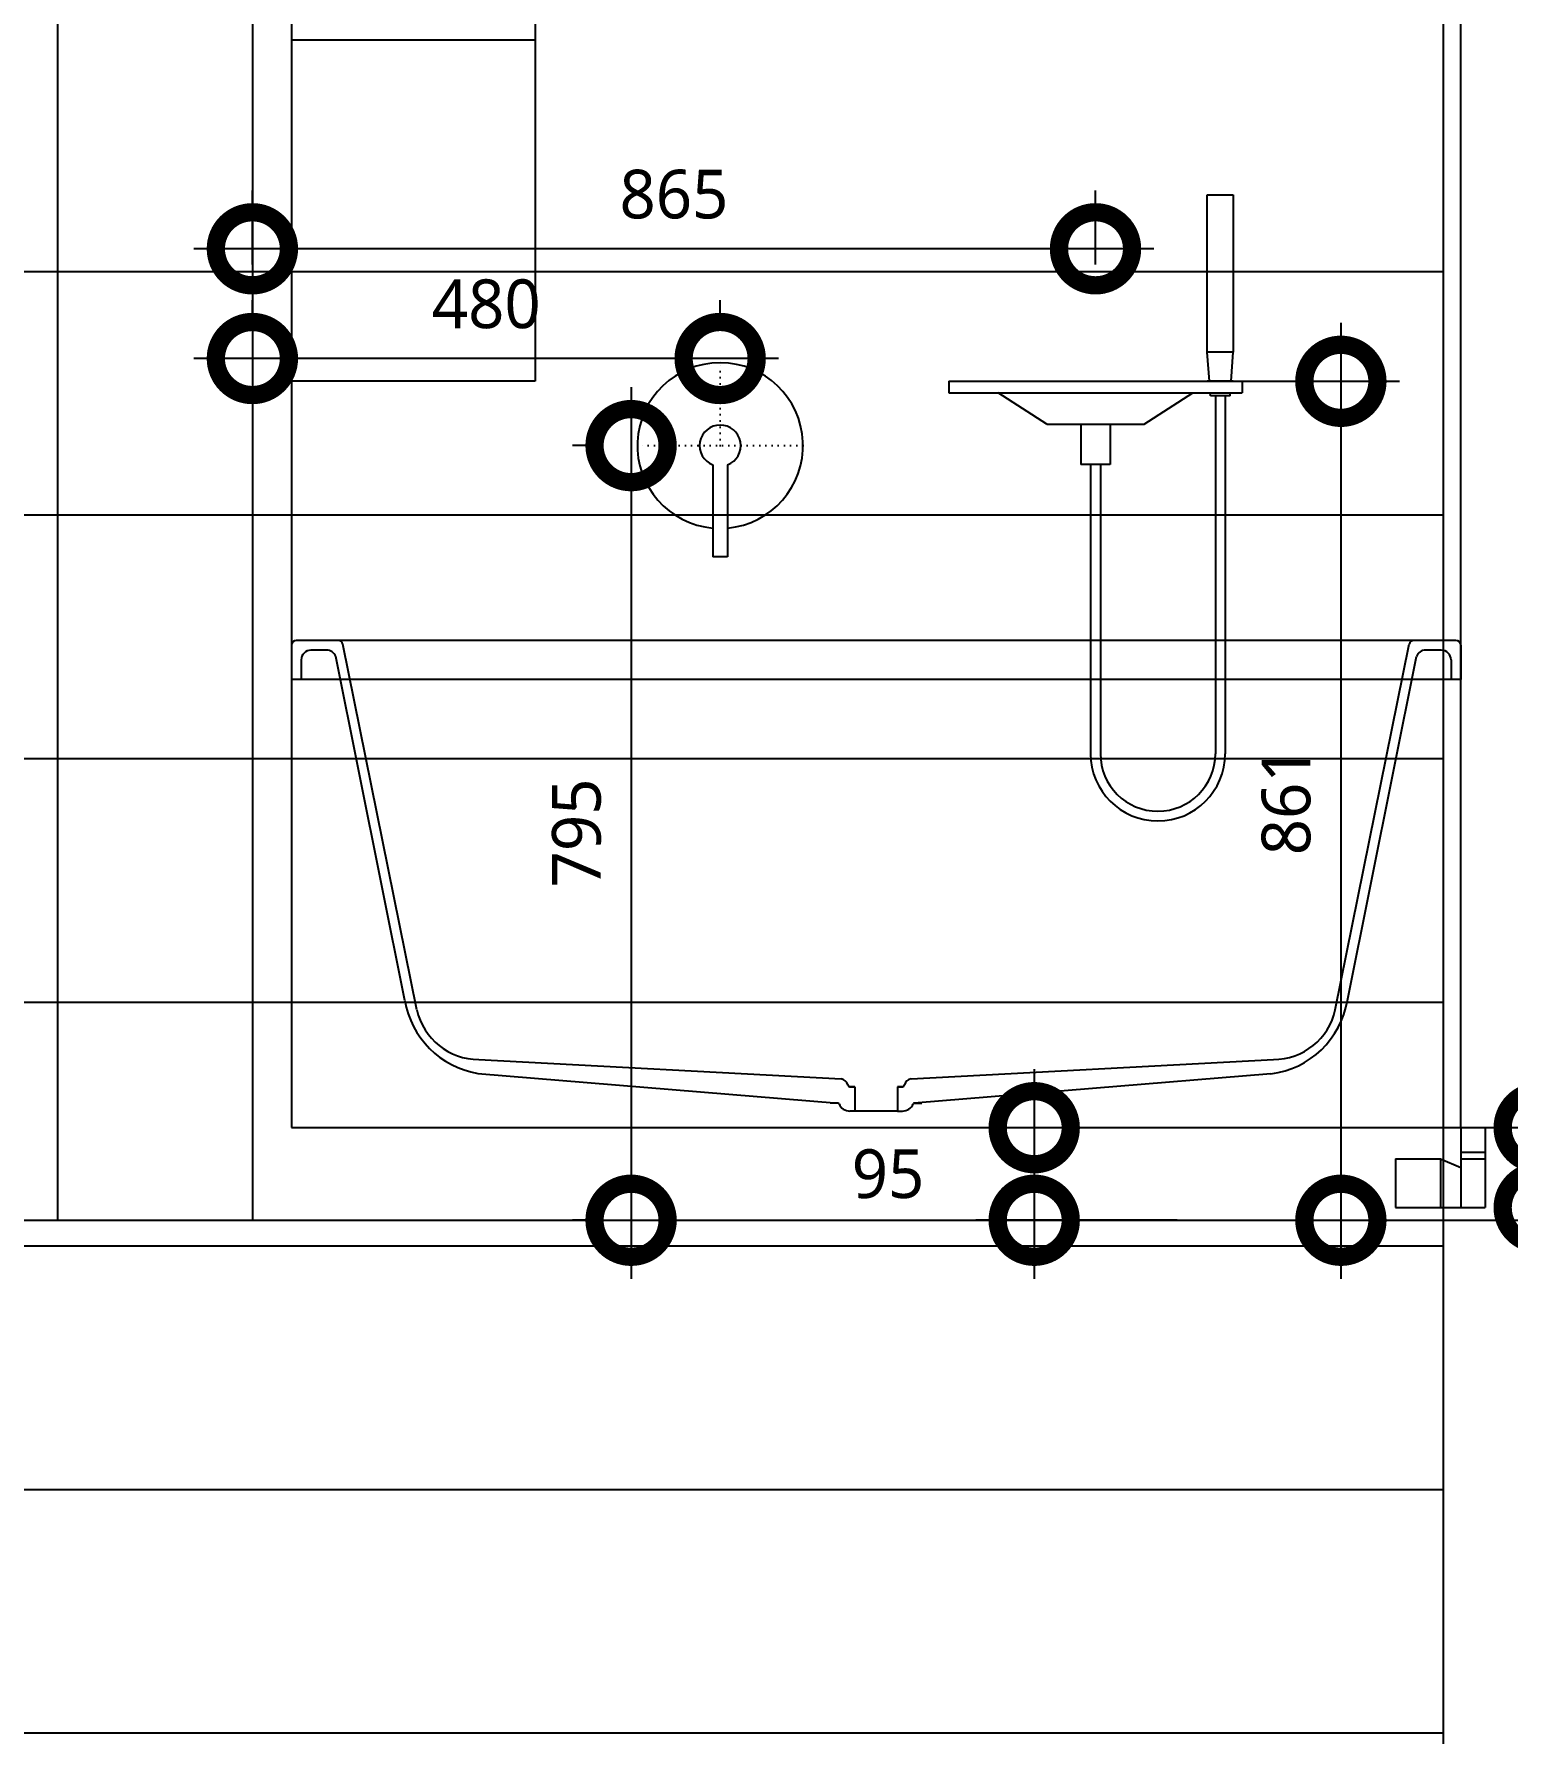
# Model space of a CAD drawing. Header units: millimetres. Extents: x 0 to 460316, y -63250 to 103204.
# Drawn here: x 202655 to 204168, y 48857 to 50602 of the extents above; entities that cross this region are included whole.
import ezdxf
from ezdxf.enums import TextEntityAlignment as Align

# ---------------------------------------------------------------- set-up
doc = ezdxf.new("R2010")
doc.units = ezdxf.units.MM
doc.header["$LTSCALE"] = 25
doc.linetypes.add('DOT', pattern=[0.25, 0, -0.25])
for name, color, linetype in [('ac-site', 253, 'Continuous'), ('ac-text', 7, 'Continuous'), ('BATH', 4, 'Continuous'), ('BODY', 7, 'Continuous'), ('F-SYM', 7, 'Continuous'), ('FORM(YOURNAME)-11', 1, 'Continuous'), ('line', 7, 'Continuous')]:
    doc.layers.add(name, color=color, linetype=linetype)
doc.styles.add('YOURNAME', font='HY울릉도M.TTF')
doc.styles.add('맑은고딕', font='malgun.ttf')
doc.dimstyles.new('세부 도면', dxfattribs={"dimtxt": 50, "dimasz": 150, "dimexe": 60, "dimexo": 120, "dimgap": 30, "dimtad": 1, "dimtoh": 1, "dimdec": 0, "dimlunit": 6, "dimtxsty": '맑은고딕', "dimblk": 'DOTSMALL', "dimcen": 2.5, "dimdle": 60, "dimclrt": 7, "dimadec": 0, "dimazin": 0, "dimtfac": 1, "dimtdec": 0, "dimtmove": 2, "dimatfit": 3, "dimldrblk": 'DOTSMALL', "dimfxl": 5, "dimarcsym": 0})

# ---------------------------------------------------------------- blocks, each defined once
blk = doc.blocks.new('_DotSmall')
at = {"color": 0, "linetype": 'ByBlock', "const_width": 0.5}
blk.add_lwpolyline([(-0.0625, 0, 1), (0.0625, 0, 1)], format="xyb", close=True, dxfattribs=at)
blk = doc.blocks.new('*D434')
at = {"layer": 'ac-site', "color": 0, "lineweight": -2}
for p, q in [((203267.7, 50239.4), (203267.7, 49324.4)), ((203239.1, 50179.4), (203207.7, 50179.4)), ((203239.1, 49384.4), (203207.7, 49384.4))]:
    blk.add_line(p, q, dxfattribs=at)
at = {"layer": 'Defpoints', "color": 0}
for p in [(203359.1, 50179.4), (203267.7, 49384.4), (203359.1, 49384.4)]:
    blk.add_point(p, dxfattribs=at)
at = {"layer": 'ac-site', "color": 0, "lineweight": -2, "xscale": 150, "yscale": 150, "zscale": 150}
for p, rotation in [((203267.7, 50179.4), 90), ((203267.7, 49384.4), 270)]:
    blk.add_blockref('_DotSmall', p, dxfattribs=dict(at, rotation=rotation))
at = {"layer": 'ac-site', "color": 7, "insert": (203211.9, 49781.9), "char_height": 50, "attachment_point": 5, "rotation": 90, "style": '맑은고딕'}
blk.add_mtext('795', dxfattribs=at)
blk = doc.blocks.new('*D435')
at = {"layer": 'ac-site', "color": 0, "lineweight": -2}
for p, q in [((202879.1, 50299.4), (202879.1, 50328.8)), ((203359.1, 50299.4), (203359.1, 50328.8)), ((203419.1, 50268.8), (202819.1, 50268.8))]:
    blk.add_line(p, q, dxfattribs=at)
at = {"layer": 'Defpoints', "color": 0}
for p in [(202879.1, 50268.8), (202879.1, 50179.4), (203359.1, 50179.4)]:
    blk.add_point(p, dxfattribs=at)
at = {"layer": 'ac-site', "color": 0, "lineweight": -2, "xscale": 150, "yscale": 150, "zscale": 150, "rotation": 180}
blk.add_blockref('_DotSmall', (202879.1, 50268.8), dxfattribs=at)
at = {"layer": 'ac-site', "color": 0, "lineweight": -2, "xscale": 150, "yscale": 150, "zscale": 150}
blk.add_blockref('_DotSmall', (203359.1, 50268.8), dxfattribs=at)
at = {"layer": 'ac-site', "color": 7, "insert": (203119.1, 50324.6), "char_height": 50, "attachment_point": 5, "style": '맑은고딕'}
blk.add_mtext('480', dxfattribs=at)
blk = doc.blocks.new('*D436')
at = {"layer": 'ac-site', "color": 0, "lineweight": -2}
for p, q in [((202879.1, 50365.4), (202879.1, 50441.4)), ((203744.3, 50365.4), (203744.3, 50441.4)), ((203804.3, 50381.4), (202819.1, 50381.4))]:
    blk.add_line(p, q, dxfattribs=at)
at = {"layer": 'Defpoints', "color": 0}
for p in [(202879.1, 50381.4), (202879.1, 50245.4), (203744.3, 50245.4)]:
    blk.add_point(p, dxfattribs=at)
at = {"layer": 'ac-site', "color": 0, "lineweight": -2, "xscale": 150, "yscale": 150, "zscale": 150, "rotation": 180}
blk.add_blockref('_DotSmall', (202879.1, 50381.4), dxfattribs=at)
at = {"layer": 'ac-site', "color": 0, "lineweight": -2, "xscale": 150, "yscale": 150, "zscale": 150}
blk.add_blockref('_DotSmall', (203744.3, 50381.4), dxfattribs=at)
at = {"layer": 'ac-site', "color": 7, "insert": (203311.7, 50437.2), "char_height": 50, "attachment_point": 5, "style": '맑은고딕'}
blk.add_mtext('865', dxfattribs=at)
blk = doc.blocks.new('*D437')
at = {"layer": 'ac-site', "color": 0, "lineweight": -2}
for p, q in [((203996.1, 50305.4), (203996.1, 49324.4)), ((203864.3, 50245.4), (204056.1, 50245.4)), ((203864.3, 49384.4), (204056.1, 49384.4))]:
    blk.add_line(p, q, dxfattribs=at)
at = {"layer": 'Defpoints', "color": 0}
for p in [(203744.3, 50245.4), (203744.3, 49384.4), (203996.1, 49384.4)]:
    blk.add_point(p, dxfattribs=at)
at = {"layer": 'ac-site', "color": 0, "lineweight": -2, "xscale": 150, "yscale": 150, "zscale": 150}
for p, rotation in [((203996.1, 50245.4), 90), ((203996.1, 49384.4), 270)]:
    blk.add_blockref('_DotSmall', p, dxfattribs=dict(at, rotation=rotation))
at = {"layer": 'ac-site', "color": 7, "insert": (203940.1, 49814.9), "char_height": 50, "attachment_point": 5, "rotation": 90, "style": '맑은고딕'}
blk.add_mtext('861', dxfattribs=at)
blk = doc.blocks.new('*D455')
at = {"layer": 'ac-site', "color": 0, "lineweight": -2}
for p, q in [((203681.4, 49539.4), (203681.4, 49324.4)), ((203828.1, 49479.4), (203621.4, 49479.4)), ((203828.1, 49384.4), (203621.4, 49384.4))]:
    blk.add_line(p, q, dxfattribs=at)
at = {"layer": 'Defpoints', "color": 0}
for p in [(203948.1, 49479.4), (203681.4, 49384.4), (203948.1, 49384.4)]:
    blk.add_point(p, dxfattribs=at)
at = {"layer": 'ac-site', "color": 0, "lineweight": -2, "xscale": 150, "yscale": 150, "zscale": 150}
for p, rotation in [((203681.4, 49479.4), 90), ((203681.4, 49384.4), 270)]:
    blk.add_blockref('_DotSmall', p, dxfattribs=dict(at, rotation=rotation))
at = {"layer": 'ac-site', "color": 7, "insert": (203531.4, 49431.9), "char_height": 50, "attachment_point": 5, "style": '맑은고딕'}
blk.add_mtext('95', dxfattribs=at)
blk = doc.blocks.new('*D456')
at = {"layer": 'ac-site', "color": 0, "lineweight": -2}
for p, q in [((204199.6, 49539.4), (204199.6, 49337.4)), ((204264.1, 49479.4), (204259.6, 49479.4)), ((204264.1, 49397.4), (204259.6, 49397.4))]:
    blk.add_line(p, q, dxfattribs=at)
at = {"layer": 'Defpoints', "color": 0}
for p in [(204144.1, 49479.4), (204144.1, 49397.4), (204199.6, 49397.4)]:
    blk.add_point(p, dxfattribs=at)
at = {"layer": 'ac-site', "color": 0, "lineweight": -2, "xscale": 150, "yscale": 150, "zscale": 150}
for p, rotation in [((204199.6, 49479.4), 90), ((204199.6, 49397.4), 270)]:
    blk.add_blockref('_DotSmall', p, dxfattribs=dict(at, rotation=rotation))
at = {"layer": 'ac-site', "color": 7, "insert": (204377.9, 49438.4), "char_height": 50, "attachment_point": 5, "style": '맑은고딕'}
blk.add_mtext('82', dxfattribs=at)
blk = doc.blocks.new('FORM-PLAN')
at = {"layer": 'Defpoints', "color": 158}
blk.add_lwpolyline([(-71444.2, -2284.8), (10555.8, -2284.8), (10555.8, 55115.2), (-71444.2, 55115.2)], close=True, dxfattribs=at)
at = {"layer": 'FORM(YOURNAME)-11', "color": 14}
for p, q in [((1345.8, 35893.4), (10555.8, 35893.4)), ((1345.8, 34893.4), (10555.8, 34893.4)), ((1345.8, 33893.4), (10555.8, 33893.4)), ((1345.8, 32893.4), (10555.8, 32893.4)), ((1345.8, 31893.4), (10555.8, 31893.4)), ((1345.8, 30893.4), (10555.8, 30893.4)), ((1345.8, 29893.4), (10555.8, 29893.4))]:
    blk.add_line(p, q, dxfattribs=at)
at = {"layer": 'FORM(YOURNAME)-11', "color": 3, "style": 'YOURNAME'}
for tag, height, p in [('1', 450.5, (9905.3, 18187.7)), ('2', 450.5, (9905.3, 17544.1)), ('3', 450.5, (9905.3, 16257)), ('4', 450.5, (9905.3, 14326.3)), ('5', 514.9, (9905.3, 12009.4)), ('6', 514.9, (9905.3, 9756.9)), ('7', 514.9, (9905.3, 7504.4)), ('8', 514.9, (9905.3, 5251.9)), ('9', 514.9, (9905.3, 2999.4)), ('10', 514.9, (5655, 811.3)), ('11', 514.9, (9905.3, 746.9)), ('12', 514.9, (5655, -1441.2)), ('13', 514.9, (9905.3, -1441.2))]:
    blk.add_attdef(tag, text='', height=height, dxfattribs=at).set_placement(p, align=Align.MIDDLE_RIGHT)

msp = doc.modelspace()

# ---------------------------------------------------------------- linework, layer by layer
at = {"linetype": 'Continuous'}
for p, q in [((203490.15, 49523.45), (203490.15, 49523.45)), ((203490.15, 49523.45), (203490.15, 49523.45)), ((203492.15, 49521.45), (203497.15, 49521.45)), ((203497.15, 49521.45), (203492.15, 49521.45)), ((203497.15, 49521.49), (203497.15, 49496.45)), ((203546.15, 49521.45), (203541.15, 49521.45)), ((203541.15, 49521.45), (203546.15, 49521.45)), ((203541.15, 49521.45), (203541.15, 49496.45)), ((203548.15, 49523.45), (203548.15, 49523.45)), ((203548.15, 49523.45), (203548.15, 49523.45))]:
    msp.add_line(p, q, dxfattribs=at)
at = {"color": 8, "linetype": 'Continuous'}
for p, q in [((203480.15, 49504.45), (203472.15, 49504.45)), ((203558.15, 49504.45), (203566.15, 49504.45)), ((203497.15, 49496.45), (203492.15, 49496.45)), ((203541.15, 49496.45), (203497.15, 49496.45)), ((203541.15, 49496.45), (203546.15, 49496.45))]:
    msp.add_line(p, q, dxfattribs=at)
at = {"linetype": 'Continuous'}
for centre, radius, start, end in [((203481.82, 49520.82), 8.73, 17.54432, 81.25309), ((203492.15, 49523.45), 2, 180, 270), ((203546.15, 49523.45), 2, 270, 0), ((203556.48, 49520.82), 8.73, 98.74691, 162.45568)]:
    msp.add_arc(centre, radius, start, end, dxfattribs=at)
at = {"color": 8, "linetype": 'Continuous'}
for centre, radius, start, end in [((203480.15, 49503.45), 1, 22.61986, 90), ((203492.15, 49508.45), 12, 202.61986, 270), ((203546.15, 49508.45), 12, 270, 337.38014), ((203558.15, 49503.45), 1, 90, 157.38014)]:
    msp.add_arc(centre, radius, start, end, dxfattribs=at)
at = {"layer": 'ac-site', "linetype": 'DOT'}
for p, q in [((203359.15, 50179.45), (203359.15, 50264.45)), ((203444.15, 50179.45), (203274.15, 50179.45))]:
    msp.add_line(p, q, dxfattribs=at)
at = {"layer": 'ac-site'}
for p, q in [((203867.32, 50230.52), (203867.32, 49863.23)), ((203877.32, 50230.52), (203877.32, 49863.23)), ((203739.28, 50159.99), (203739.28, 49863.23)), ((203749.28, 50159.99), (203749.28, 49863.23))]:
    msp.add_line(p, q, dxfattribs=at)
for radius in [69.02, 59.02]:
    msp.add_arc((203808.3, 49863.23), radius, 180, 0, dxfattribs=at)
at = {"layer": 'ac-text'}
for p, q in [((202679.15, 51859.45), (202679.15, 49384.45)), ((202879.15, 51859.45), (202879.15, 49384.45)), ((201802.17, 49384.45), (205017.15, 49384.45))]:
    msp.add_line(p, q, dxfattribs=at)
at = {"layer": 'BATH'}
for p, q in [((202919.15, 51559.45), (202919.15, 49479.45)), ((204119.15, 49479.45), (204119.15, 51559.45)), ((203169.15, 51355.44), (203169.15, 50245.44)), ((203169.15, 50595.44), (202919.15, 50595.44)), ((203169.15, 50245.44), (202919.15, 50245.44)), ((202919.15, 49479.45), (204977.15, 49479.45))]:
    msp.add_line(p, q, dxfattribs=at)
at = {"layer": 'BODY', "linetype": 'Continuous'}
for p, q in [((202919.15, 49974.45), (202919.15, 49939.45)), ((202967.14, 49979.45), (202924.15, 49979.45)), ((204071.16, 49979.45), (202967.14, 49979.45)), ((203047.92, 49600.48), (202972.03, 49975.52)), ((203990.38, 49600.48), (204066.27, 49975.52)), ((204114.15, 49979.45), (204071.16, 49979.45)), ((204119.15, 49974.45), (204119.15, 49939.45)), ((204119.15, 49939.45), (202919.15, 49939.45)), ((203111.41, 49549.45), (203483.15, 49529.45)), ((203555.15, 49529.45), (203926.89, 49549.45))]:
    msp.add_line(p, q, dxfattribs=at)
at = {"layer": 'BODY', "color": 8, "linetype": 'Continuous'}
for p, q in [((202955.29, 49969.45), (202939.15, 49969.45)), ((204099.15, 49969.45), (204083.01, 49969.45)), ((202929.15, 49959.45), (202929.15, 49939.45)), ((203035.54, 49610.11), (202964.65, 49962.96)), ((204002.76, 49610.11), (204073.65, 49962.96)), ((204109.15, 49959.45), (204109.15, 49939.45)), ((203110.44, 49535.2), (203480.15, 49504.45)), ((203924.29, 49534.68), (203558.15, 49504.45))]:
    msp.add_line(p, q, dxfattribs=at)
at = {"layer": 'BODY', "linetype": 'Continuous'}
for centre, radius, start, end in [((202924.15, 49974.45), 5, 90, 180), ((202967.14, 49974.45), 5, 12.40579, 90), ((204071.16, 49974.45), 5, 90, 167.59421), ((204114.15, 49974.45), 5, 0, 90), ((203111.41, 49614.45), 65, 192.40579, 270), ((203926.89, 49614.45), 65, 270, 347.59421)]:
    msp.add_arc(centre, radius, start, end, dxfattribs=at)
at = {"layer": 'BODY', "color": 8, "linetype": 'Continuous'}
for centre, radius, start, end in [((202939.15, 49959.45), 10, 90, 180), ((202955.29, 49959.45), 10, 20.55605, 90), ((204083.01, 49959.45), 10, 90, 159.44395), ((204099.15, 49959.45), 10, 0, 90), ((203125.42, 49625.08), 91.12, 189.45536, 260.5401), ((203912.88, 49625.08), 91.12, 277.19217, 350.54464)]:
    msp.add_arc(centre, radius, start, end, dxfattribs=at)
at = {"layer": 'line'}
for p, q in [((203858.97, 50275.44), (203858.97, 50436.93)), ((203858.97, 50436.93), (203885.67, 50436.93)), ((203885.67, 50436.93), (203885.67, 50275.44)), ((203885.67, 50275.44), (203858.97, 50275.44)), ((203861.2, 50245.44), (203858.97, 50275.44)), ((203883.43, 50245.44), (203885.67, 50275.44)), ((203593.78, 50245.44), (203593.78, 50233.44)), ((203593.78, 50245.44), (203894.78, 50245.44)), ((203593.78, 50233.44), (203894.78, 50233.44)), ((203694.28, 50201.44), (203644.28, 50233.44)), ((203794.28, 50201.44), (203844.28, 50233.44)), ((203885.67, 50245.44), (203858.97, 50245.44)), ((203862.32, 50230.52), (203862.1, 50233.44)), ((203882.32, 50230.52), (203862.32, 50230.52)), ((203882.32, 50230.52), (203882.54, 50233.44)), ((203894.78, 50245.44), (203894.78, 50233.44)), ((203694.28, 50201.44), (203794.28, 50201.44)), ((203729.28, 50201.44), (203729.28, 50159.99)), ((203759.28, 50201.44), (203759.28, 50159.99)), ((203351.65, 50159.73), (203351.65, 50065.18)), ((203366.65, 50159.73), (203366.65, 50065.18)), ((203759.28, 50159.99), (203729.28, 50159.99)), ((203366.65, 50065.18), (203351.65, 50065.18)), ((204119.15, 49479.45), (204119.15, 49397.45)), ((204119.15, 49479.45), (204144.15, 49479.45)), ((204144.15, 49479.45), (204144.15, 49397.45)), ((204052.15, 49447.45), (204052.15, 49397.45)), ((204052.15, 49447.45), (204098.15, 49447.45)), ((204098.15, 49447.45), (204098.15, 49397.45)), ((204098.15, 49447.45), (204119.15, 49438.45)), ((204119.15, 49454.45), (204144.15, 49454.45)), ((204119.15, 49447.45), (204144.15, 49447.45)), ((204052.15, 49397.45), (204144.15, 49397.45))]:
    msp.add_line(p, q, dxfattribs=at)
msp.add_circle((203359.15, 50232.5), 6.94, dxfattribs=at)
for radius, start, end in [(85, 275.06209, 264.93791), (21.1, 290.8202, 249.1798)]:
    msp.add_arc((203359.15, 50179.45), radius, start, end, dxfattribs=at)

# ---------------------------------------------------------------- block references
at = {"layer": 'F-SYM', "xscale": 0.2500000000000001, "yscale": 0.2500000000000001, "zscale": 0.2500000000000001}
msp.add_blockref('FORM-PLAN', (201462.45, 41384.91), dxfattribs=at)

# ---------------------------------------------------------------- dimensions: what is measured, and where the dimension line sits
at = {"layer": 'ac-site'}
for base, p1, p2, picture, middle in [((202879.15, 50381.35), (203744.28, 50245.44), (202879.15, 50245.44), '*D436', (203311.71, 50437.18)), ((202879.15, 50268.81), (203359.15, 50179.45), (202879.15, 50179.45), '*D435', (203119.15, 50324.65))]:
    dim = msp.add_linear_dim(base=base, p1=p1, p2=p2, dimstyle='세부 도면', dxfattribs=at)
    dim.commit()
    dim.dimension.update_dxf_attribs({"geometry": picture, "text_midpoint": middle})
for base, p1, p2, picture, middle in [((203996.06, 49384.45), (203744.28, 50245.44), (203744.28, 49384.45), '*D437', (203940.09, 49814.94)), ((203267.75, 49384.45), (203359.15, 50179.45), (203359.15, 49384.45), '*D434', (203211.92, 49781.95)), ((203681.38, 49384.45), (203948.15, 49479.45), (203948.15, 49384.45), '*D455', (203531.38, 49431.95)), ((204199.58, 49397.45), (204144.15, 49479.45), (204144.15, 49397.45), '*D456', (204377.91, 49438.45))]:
    dim = msp.add_linear_dim(base=base, p1=p1, p2=p2, angle=90, dimstyle='세부 도면', dxfattribs=at)
    dim.commit()
    dim.dimension.update_dxf_attribs({"geometry": picture, "text_midpoint": middle})

doc.saveas('drawing.dxf')
